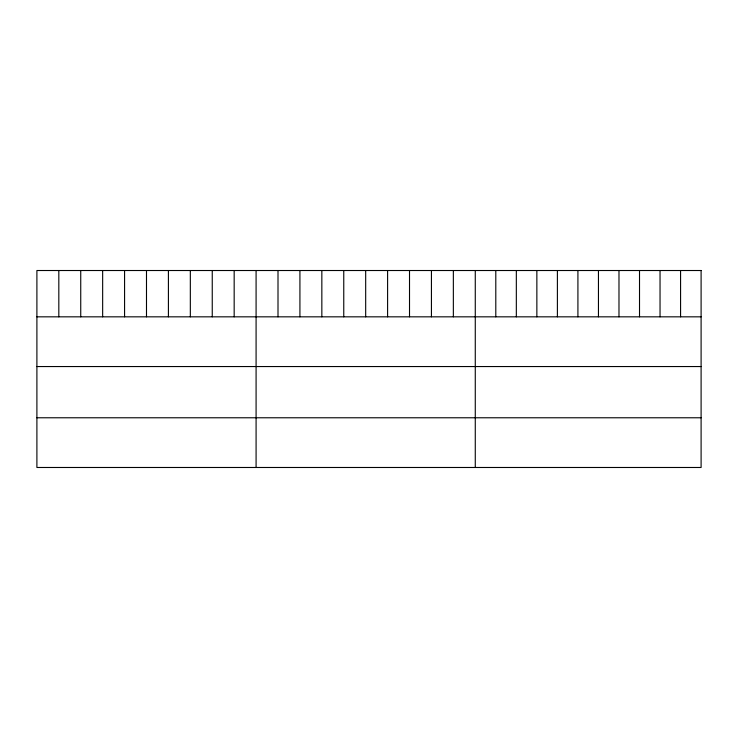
<?xml version="1.0" encoding="UTF-8"?>
<svg xmlns="http://www.w3.org/2000/svg" width="738" height="738" viewBox="0 0 738 738"><rect width="100%" height="100%" fill="white"/><g stroke="black" fill="none" stroke-linecap="round" stroke-linejoin="round"><path stroke-width="1.11" d="M36.9 316.833L701.1 316.833M36.9 366.546L701.1 366.546M36.9 417.773L701.1 417.773M680.574 270.514L680.574 316.833M660.04 270.514L660.04 316.833M639.514 270.514L639.514 316.833M618.979 270.514L618.979 316.833M598.453 270.514L598.453 316.833M577.919 270.514L577.919 316.833M557.393 270.514L557.393 316.833M536.858 270.514L536.858 316.833M516.332 270.514L516.332 316.833M495.798 270.514L495.798 316.833M475.272 270.514L475.272 467.486M453.353 270.514L453.353 316.833M431.435 270.514L431.435 316.833M409.516 270.514L409.516 316.833M387.598 270.514L387.598 316.833M365.679 270.514L365.679 316.833M343.76 270.514L343.76 316.833M321.842 270.514L321.842 316.833M299.923 270.514L299.923 316.833M278.005 270.514L278.005 316.833M256.086 270.514L256.086 467.486M234.167 270.514L234.167 316.833M212.249 270.514L212.249 316.833M190.33 270.514L190.33 316.833M168.412 270.514L168.412 316.833M146.493 270.514L146.493 316.833M124.574 270.514L124.574 316.833M102.656 270.514L102.656 316.833M80.737 270.514L80.737 316.833M58.819 270.514L58.819 316.833M701.1 270.514L36.9 270.514L36.9 467.486L701.1 467.486L701.1 270.514"/></g></svg>
